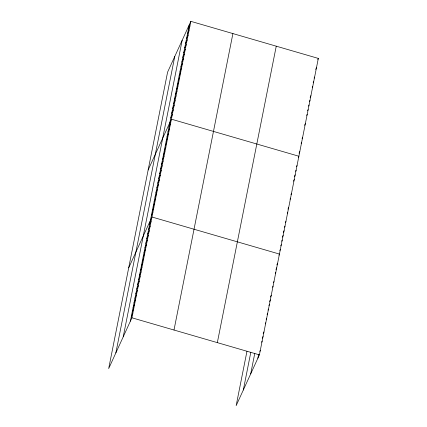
<?xml version="1.0" encoding="UTF-8"?>
<svg xmlns="http://www.w3.org/2000/svg" width="427" height="427" viewBox="0 0 427 427"><rect width="100%" height="100%" fill="white"/><g stroke="black" fill="none" stroke-linecap="round" stroke-linejoin="round"><path stroke-width="0.64" d="M115.845 352.937L174.76 56.487M123.227 336.812L182.142 40.362M130.39 321.163L189.305 24.713M190.848 21.35L167.592 72.136L108.677 368.586L131.932 317.8L190.848 21.35L318.323 58.414L259.408 354.864L236.152 405.65L246.966 351.245M173.997 330.028L232.912 33.578M217.338 342.63L276.253 46.18M243.321 390L250.83 352.2M250.702 373.876L254.796 353.257M257.865 358.226L258.661 354.218M188.382 29.372L189.919 26.01M187.453 34.032L188.996 30.669M186.53 38.692L188.067 35.324M185.606 43.346L187.143 39.983M184.677 48.005L186.22 44.643M183.754 52.665L185.291 49.302M182.825 57.325L184.368 53.962M181.902 61.984L183.439 58.616M180.973 66.639L182.516 63.276M180.05 71.298L181.587 67.936M179.121 75.958L180.664 72.595M178.198 80.618L179.735 77.25M177.269 85.272L178.812 81.909M176.346 89.932L177.883 86.569M175.422 94.591L176.959 91.229M174.494 99.251L176.036 95.888M173.57 103.91L175.107 100.542M172.641 108.565L174.184 105.202M171.718 113.224L173.255 109.862M170.789 117.884L172.332 114.521M148.153 169.967L171.403 119.181L298.879 156.239L298.366 157.36M168.937 127.203L170.48 123.835M168.014 131.858L169.551 128.495M167.085 136.517L168.628 133.155M166.162 141.177L167.699 137.814M165.238 145.837L166.776 142.469M164.31 150.491L165.852 147.128M163.386 155.15L164.923 151.788M162.457 159.81L164 156.447M161.534 164.47L163.071 161.107M160.605 169.129L162.148 165.761M159.682 173.784L161.219 170.421M158.753 178.443L160.296 175.081M157.83 183.103L159.367 179.74M156.901 187.763L158.444 184.4M155.978 192.422L157.515 189.054M155.054 197.077L156.592 193.714M154.126 201.736L155.668 198.374M153.202 206.396L154.739 203.033M152.274 211.055L153.816 207.687M151.35 215.71L152.887 212.347M128.708 267.798L151.964 217.007L279.439 254.07L278.922 255.191M149.514 224.954L151.051 221.586M148.601 229.534L150.144 226.171M147.689 234.113L149.231 230.751M146.781 238.698L148.318 235.33M145.869 243.278L147.411 239.915M144.961 247.857L146.498 244.495M144.048 252.442L145.591 249.08M143.141 257.022L144.678 253.659M142.228 261.602L143.766 258.239M141.316 266.186L142.858 262.824M140.408 270.766L141.945 267.403M139.496 275.351L141.038 271.983M138.588 279.931L140.125 276.568M137.675 284.51L139.218 281.147M136.763 289.095L138.305 285.727M135.855 293.675L137.393 290.312M134.943 298.254L136.485 294.892M134.035 302.839L135.572 299.476M133.123 307.419L134.665 304.056M132.21 311.998L133.752 308.636M131.302 316.583L132.84 313.221M317.811 59.534L318.323 58.414M315.702 69.409L316.471 67.728M314.107 78.168L314.619 77.047M313.178 82.827L313.69 81.701M312.254 87.482L312.767 86.361M310.146 97.361L310.915 95.68M309.474 101.461L309.991 100.34M308.55 106.115L309.063 104.994M307.627 110.774L308.139 109.654M306.698 115.434L307.21 114.313M304.59 125.314L305.358 123.633M302.07 138.727L302.583 137.606M301.142 143.387L301.659 142.266M299.033 153.261L299.807 151.58M296.514 166.679L297.027 165.559M295.591 171.334L296.103 170.213M294.406 176.554L295.174 174.873M293.482 181.213L294.251 179.532M290.958 194.627L291.476 193.506M290.034 199.286L290.547 198.165M287.926 209.166L288.695 207.485M287.259 213.265L287.771 212.144M285.407 222.579L285.919 221.458M284.478 227.239L284.99 226.118M283.298 232.459L284.067 230.777M282.37 237.118L283.138 235.432M281.703 241.212L282.215 240.091M280.774 245.872L281.292 244.751M279.85 250.532L280.363 249.411M276.845 264.911L277.614 263.229M275.938 269.496L276.707 267.814M275.282 273.515L275.794 272.394M273.461 282.679L273.974 281.558M272.549 287.259L273.061 286.138M270.472 296.984L271.241 295.303M269.56 301.563L270.334 299.882M268.909 305.588L269.421 304.467M267.996 310.167L268.514 309.047M267.088 314.747L267.601 313.626M266.176 319.332L266.688 318.211M265.268 323.912L265.781 322.791M263.187 333.636L263.961 331.955M262.279 338.216L263.048 336.535M261.623 342.24L262.135 341.114M259.803 351.4L260.315 350.279M131.932 317.8L259.408 354.864"/></g></svg>
